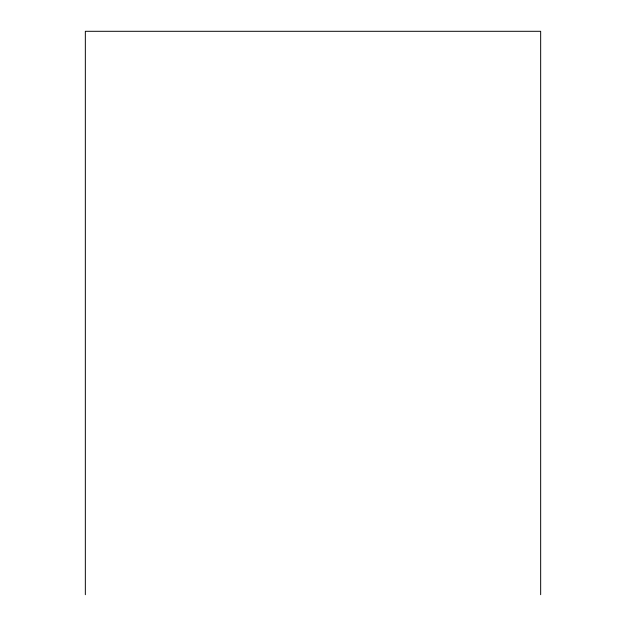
<?xml version="1.0" encoding="UTF-8"?>
<svg xmlns="http://www.w3.org/2000/svg" width="626" height="626" viewBox="0 0 626 626"><rect width="100%" height="100%" fill="white"/><g stroke="black" fill="none" stroke-linecap="round" stroke-linejoin="round"><path stroke-width="0.94" d="M540.661 594.7L540.661 31.3L85.339 31.3L85.339 594.7"/></g></svg>
